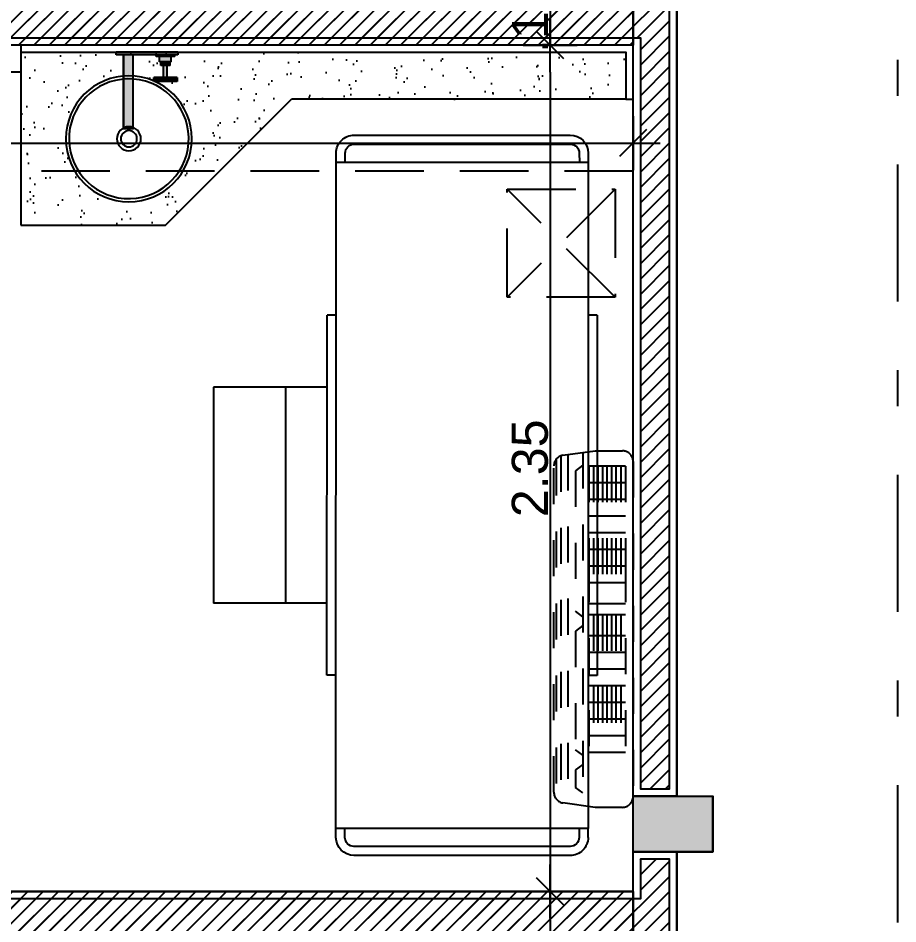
# Model space of a CAD drawing. Header units: millimetres. Extents: x 1999 to 2304, y 1614 to 1800.
# Drawn here: x 2041.603 to 2044.045, y 1632.973 to 1635.488 of the extents above; entities that cross this region are included whole.
import ezdxf

# ---------------------------------------------------------------- set-up
doc = ezdxf.new("R2010")
doc.units = ezdxf.units.MM
doc.header["$LTSCALE"] = 0.03
doc.header["$PDMODE"] = 34
for name, pattern in [('CONTINU', [0]), ('DASHDOT', [25.4, 12.7, -6.35, 0, -6.35]), ('HIDDEN', [9.524999999999999, 6.35, -3.175])]:
    doc.linetypes.add(name, pattern=pattern)
for name, color, linetype in [('Ar condicionado', 3, 'Continuous'), ('BANCADAS', 5, 'Continuous'), ('Construir Tijolos', 160, 'Continuous'), ('COTA', 250, 'Continuous'), ('Especificações', 3, 'Continuous'), ('Layout', 6, 'Continuous'), ('LOUÇAS E METAIS', 5, 'Continuous'), ('Permanecer', 84, 'Continuous'), ('PL1', 1, 'Continuous'), ('PL250', 250, 'Continuous'), ('PL5', 5, 'Continuous'), ('PL6', 6, 'Continuous'), ('Projeção', 250, 'HIDDEN')]:
    doc.layers.add(name, color=color, linetype=linetype)
doc.styles.get("Standard").update_dxf_attribs({"font": 'arial.ttf'})
doc.dimstyles.new('TICK01', dxfattribs={"dimscale": 0, "dimtxt": 2, "dimasz": 1.5, "dimexe": 0.18, "dimexo": 0.06, "dimgap": 0.09, "dimtad": 1, "dimzin": 4, "dimdsep": 46, "dimtxsty": 'Standard', "dimblk": 'TICK1', "dimcen": 0.09, "dimclrd": 256, "dimclre": 256, "dimclrt": 4, "dimaunit": 1, "dimadec": 0, "dimazin": 0, "dimtfac": 1, "dimtix": 1, "dimtmove": 2, "dimatfit": 3, "dimldrblk": 'TICK1', "dimfxl": 1, "dimtolj": 1, "dimtzin": 12, "dimarcsym": 0})
pattern_1 = [(45, (0, 0), (-0.02121320343559642, 0.02121320343559643), [])]

# ---------------------------------------------------------------- blocks, each defined once
blk = doc.blocks.new('L55_p')
at = {"layer": 'PL250'}
blk.add_lwpolyline([(0, 0.03345301067885487, 1), (0, -0.03345301067885487, 1)], format="xyb", close=True, dxfattribs=at)
at = {"layer": 'PL5'}
blk.add_lwpolyline([(-1.879334384994748e-13, 0.1749999999971191, 1), (-1.879334384994748e-13, -0.1749999999998043, 1)], format="xyb", close=True, dxfattribs=at)
blk.add_lwpolyline([(-0.0127383558278705, -0.165761264446086, 1563.580026749659), (-0.01316236934652443, -0.165728134404358)], format="xyb", dxfattribs=at)
at = {"layer": 'PL6'}
blk.add_lwpolyline([(0, 0.02250000745696923, 1), (0, -0.02250000745696923, 1)], format="xyb", close=True, dxfattribs=at)
blk = doc.blocks.new('mesa exame')
at = {"layer": 'Layout'}
for p, q in [((1835.888219127222, 677.7136401487785), (1834.888219272431, 677.7131012454778)), ((1834.888232745013, 677.6881012491081), (1834.888219272431, 677.7131012454778)), ((1835.888232599805, 677.6886401524087), (1835.888219127222, 677.7136401487785)), ((1834.463232821914, 677.6880880564111), (1834.438232363297, 677.6880804172333)), ((1836.338259926686, 677.6886609915438), (1836.313232522904, 677.6886533451056)), ((1834.463246428329, 677.6627983272986), (1834.438245835879, 677.6630804208636)), ((1836.338246454104, 677.6636609879135), (1836.313245861654, 677.6639430814786)), ((1834.388259315722, 677.6380534793288), (1834.388528767373, 677.038053551933)), ((1834.413259312092, 677.6380669519114), (1834.413528763743, 677.0380670245155)), ((1836.363331389015, 677.5060607865229), (1836.363259923056, 677.6386744641263)), ((1836.388290322159, 677.5822720109172), (1836.388259919426, 677.6386879367088)), ((1836.388529371076, 677.038688009313), (1836.388290322159, 677.5822720109172)), ((1836.363529374706, 677.0386745367305), (1836.363331389015, 677.5060607865229)), ((1834.438542232695, 677.0130805007282), (1834.463542825145, 677.0127984071631)), ((1836.313542258469, 677.0139431613431), (1836.338542850919, 677.0136610677782)), ((1834.438555705277, 676.9880805043584), (1834.463556167423, 676.9880805043583)), ((1834.888569559576, 676.9631013398632), (1834.888556086994, 676.9881013362331)), ((1835.888569414368, 676.9636402431639), (1835.888555941785, 676.9886402395338)), ((1836.338556323502, 676.9886610714084), (1836.31355586669, 676.9886495232681)), ((1834.888569559576, 676.9631013398632), (1835.888569414368, 676.9636402431639))]:
    blk.add_line(p, q, dxfattribs=at)
at = {"layer": 'Layout', "color": 5}
for p, q in [((1836.313232522904, 677.6886533451056), (1834.463232821914, 677.6880880564111)), ((1834.463232821914, 677.6880880564111), (1834.463556163895, 676.9880881435362)), ((1836.313555864884, 676.9886534322306), (1836.313232522904, 677.6886533451056)), ((1834.463556163895, 676.9880881435362), (1836.313555864884, 676.9886534322306))]:
    blk.add_line(p, q, dxfattribs=at)
at = {"layer": 'Layout'}
for centre, radius, start, end in [((1834.438259308462, 677.6380804244938), 0.05, 90.03087688618425, 180.0308768861908), ((1836.338259926686, 677.6386609915438), 0.05, 0.03087688619074739, 90.03087688618425), ((1834.438259308462, 677.6380804244938), 0.025, 90.03087688618425, 180.0308768861908), ((1836.338259926686, 677.6386609915438), 0.025, 0.03087688619074739, 90.03087688618425), ((1834.438528760112, 677.038080497098), 0.05, 180.0308768861908, 270.0308768861842), ((1834.438528760112, 677.038080497098), 0.025, 180.0308768861908, 270.0308768861842), ((1836.338529378337, 677.038661064148), 0.025, 270.0308768861842, 0.03087688619074739), ((1836.338529378337, 677.038661064148), 0.05, 270.0308768861842, 0.03087688619074739)]:
    blk.add_arc(centre, radius, start, end, dxfattribs=at)
blk = doc.blocks.new('1179C85_P')
at = {"layer": 'Especificações'}
h = blk.add_hatch(color=9, dxfattribs=at)
h.dxf.hatch_style = 1
h.paths.add_polyline_path([(-1.000154820074428e-14, 0), (-0.1368569897952057, 0), (-0.1368547259952493, -0.006534158820159064), (-3.570083274145874e-09, -0.006534158820159064)])
h = blk.add_hatch(color=9, dxfattribs=at)
h.dxf.hatch_style = 1
h.paths.add_polyline_path([(0.03395699256475382, 4.336808689942018e-19), (-1.000415028595825e-14, 4.336808689942018e-19), (-3.570083277615321e-09, -0.006534158820159064), (0.03395699256475382, -0.006534158820159064)])
h = blk.add_hatch(color=9, dxfattribs=at)
h.dxf.hatch_style = 1
h.paths.add_polyline_path([(-0.07691797499524, -0.006534158820159064), (-0.1288820339952963, -0.006534158820159064), (-0.1288821692352258, -0.01167911472020932), (-0.07691783975519684, -0.01167911472020933)])
h = blk.add_hatch(color=9, dxfattribs=at)
h.dxf.hatch_style = 1
h.paths.add_polyline_path([(-0.08669326331554698, -0.01167911472020933), (-0.1191067456749893, -0.01167911472020933), (-0.1191068338752075, -0.0264029698801096), (-0.08669317511521513, -0.02640296988010959)])
h = blk.add_hatch(color=9, dxfattribs=at)
h.dxf.hatch_style = 1
h.paths.add_polyline_path([(0.01309511124475193, -0.006534158820159064), (-0.01309523195527618, -0.006534158820159057), (-0.01309523195527618, -0.2121653352000976), (-2.564640280283692e-07, -0.2128515855902433), (0.01309511124475193, -0.2121652881601221)])
h = blk.add_hatch(color=9, dxfattribs=at)
h.dxf.hatch_style = 1
h.paths.add_polyline_path([(-0.08998602803565868, -0.02640296988010959), (-0.115814004475074, -0.02640296988010959), (-0.1158140279952704, -0.03634499442000561), (-0.08998598099526588, -0.03634499442000561)])
h = blk.add_hatch(color=9, dxfattribs=at)
h.dxf.hatch_style = 1
h.paths.add_polyline_path([(-0.09775509563519336, -0.03634499442000561), (-0.1080450044952386, -0.03634499442000561), (-0.1080450044952386, -0.07029440302403642), (-0.09775509563519337, -0.07029448891736483)])
h = blk.add_hatch(color=9, dxfattribs=at)
h.dxf.hatch_style = 1
h.paths.add_polyline_path([(-0.1088737641890047, -0.0702944915401531), (-0.1353190050299451, -0.0702944915401531), (-0.1351285934005058, -0.08120084490019543), (-0.1086836434442132, -0.08120079906446953)])
h = blk.add_hatch(color=9, dxfattribs=at)
h.dxf.hatch_style = 1
h.paths.add_polyline_path([(-0.09744088901527448, -0.0702944915401531), (-0.1083593436205241, -0.07029440040014207), (-0.1081689776400841, -0.08120079817242469), (-0.09763134597127589, -0.08120077990806807)])
h = blk.add_hatch(color=9, dxfattribs=at)
h.dxf.hatch_style = 1
h.paths.add_polyline_path([(-0.07048100375526124, -0.07029440039929266), (-0.09692644781523542, -0.0702944915401531), (-0.0971165894054789, -0.08120077901586593), (-0.07067141523060691, -0.08120073317975139)])
at = {"color": 5, "linetype": 'CONTINU'}
for p, q in [((-0.1368569897952057, 0), (0.03395700432474769, 0)), ((-0.1368569897952057, 0), (-0.1368547259952493, -0.006534158820159064)), ((-0.1368547465752954, -0.006534158820159064), (0.03395699256475382, -0.006534158820159064)), ((-0.1288821692352258, -0.01167911472020933), (-0.1288820339952963, -0.006534158820159064)), ((-0.1288821692352258, -0.01167911472020933), (-0.07691783975519684, -0.01167911472020933)), ((-0.1191068338752075, -0.02640296988010959), (-0.1191067456752535, -0.0116791588200158)), ((-0.08669317511521513, -0.02640296988010959), (-0.08669326331528282, -0.0116791588200158)), ((-0.07691783975519684, -0.01167911472020933), (-0.07691797499524, -0.006534158820159064)), ((-0.01358280155523062, -0.2121653352000976), (-0.01358280155523062, -0.006534158820159064)), ((-0.01309523195527618, -0.2121653352000976), (-0.01309523195527618, -0.006534158820159064)), ((0.01309511124475193, -0.2121653352000976), (0.01309511124475193, -0.006534158820159064)), ((0.01358280432475567, -0.2121653352000976), (0.01358280432475567, -0.006534158820159064)), ((0.03395699256475382, -0.006534158820159064), (0.03395699256475382, -2.058004611171782e-08)), ((-0.1191068338752075, -0.02640296988010959), (-0.08669317511521513, -0.02640296988010959)), ((-0.1158140279952704, -0.03634499442000561), (-0.1158140044752827, -0.02640305808017729)), ((-0.1158140279952704, -0.03634499442000561), (-0.08998598099526589, -0.03634499442000561)), ((-0.1080450044952386, -0.07029440040014379), (-0.1080450044952386, -0.03634499442000561)), ((-0.09775509563519336, -0.07029440040014379), (-0.09775509563519336, -0.03634499442000561)), ((-0.08998598099526589, -0.03634499442000561), (-0.08998602803524136, -0.02640305808017729)), ((-0.1353190052352602, -0.07029447978015924), (-0.1351285931951907, -0.08120085666018895)), ((-0.1353189817152725, -0.0702944915401531), (-0.1088737405152642, -0.0702944915401531)), ((-0.108873764035252, -0.07029450036020535), (-0.1086836430552012, -0.08120082138020734)), ((-0.1088737405152642, -0.0702944915401531), (-0.1086735500352916, -0.0702916074001223)), ((-0.1086735500352916, -0.0702916074001223), (-0.1083998095751895, -0.0702916074001223)), ((-0.1083998095751895, -0.0702916074001223), (-0.1083698186351967, -0.07029277458013894)), ((-0.1083698186351967, -0.07029277458013894), (-0.108359343415259, -0.07029440040014379)), ((-0.108359343415259, -0.07029440040014379), (-0.09744088901527448, -0.0702944915401531)), ((-0.108359343415259, -0.07029441216013765), (-0.1081689784152786, -0.08120075376018576)), ((-0.09763134515526417, -0.08120073318013965), (-0.09744088901527448, -0.0702944915401531)), ((-0.09744088901527448, -0.0702944915401531), (-0.0974304137952231, -0.07029277458013894)), ((-0.09743039027523537, -0.07029276282014507), (-0.09740040227529789, -0.0702916074001223)), ((-0.09740040227529789, -0.0702916074001223), (-0.09712663829520807, -0.0702916074001223)), ((-0.09712663829520807, -0.0702916074001223), (-0.0969264478152354, -0.0702944915401531)), ((-0.09711658937521861, -0.0812007772801735), (-0.0969264478152354, -0.0702944915401531)), ((-0.0969264478152354, -0.0702944915401531), (-0.07048125071526101, -0.07029440040014379)), ((-0.07067141579523195, -0.08120076552017963), (-0.0704810037552761, -0.07029440040014379)), ((-0.1351285931951907, -0.08120084490019508), (-0.07067163923522912, -0.08120073318013965)), ((-0.01358280155523062, -0.2121653528402021), (-0.01309523195527618, -0.2121653528402021)), ((-0.01310586299518945, -0.2125805249399946), (-0.0131060305752726, -0.2124799593000262)), ((-0.01310348453523602, -0.2126392338000187), (-0.0131019704352866, -0.2126558595000461)), ((-0.01310324933524498, -0.2123551798201788), (-0.01310171465524945, -0.2123101478400713)), ((-0.0131019704352866, -0.2126558595000461), (-0.01310013293527845, -0.2126681869201548)), ((-0.01310171465524945, -0.2123102125201513), (-0.01309523195527618, -0.2121653057999993)), ((-0.01310013293527845, -0.2126681869201548), (-0.01309764275526959, -0.2126767276201917)), ((-0.01309523195527618, -0.2121653352000976), (-1.162152329925448e-07, -0.2128515929400692)), ((-0.01309523195527618, -0.2126791149000837), (-4.495291250350419e-09, -0.2133654343801936)), ((-1.162152329925448e-07, -0.2128515782401337), (0.01309511124475193, -0.2121652881601221)), ((-4.495291250350419e-09, -0.2133654020401536), (0.01309522296480736, -0.2126791149000837)), ((0.01309511124475193, -0.2121653057999993), (0.01310252298480918, -0.2123329152000224)), ((0.01309511124475193, -0.2121653528402021), (0.01358280432475567, -0.2121653528402021)), ((0.01309522296480736, -0.2126791149000837), (0.01309801596471516, -0.2126758779600095)), ((0.01309801596471516, -0.2126758779600095), (0.01310013570480351, -0.2126681869201548)), ((0.01310013570480351, -0.2126681869201548), (0.01310197320481166, -0.2126558595000461)), ((0.01310197320481166, -0.2126558771401506), (0.01310348730476107, -0.2126392338000187)), ((0.01310252298480918, -0.2123329945800378), (0.01310390184471544, -0.2123769887400613)), ((0.01310586576471451, -0.2125805102400591), (0.01310603334479765, -0.2124799593000262))]:
    blk.add_line(p, q, dxfattribs=at)
for points in [[(-0.01309523195527618, -0.2126791149000837), (-0.01334346791520602, -0.2126001318001727), (-0.01351759529529772, -0.2124161583601563), (-0.01358280155523062, -0.2121653528402021)], [(-0.0131060305752726, -0.2124799593000262), (-0.01310542493524736, -0.2124407397000141), (-0.01310449589527707, -0.2123989005601743), (-0.01310324933524498, -0.2123552121599914)], [(-0.01310586299518945, -0.2125805249399946), (-0.01310567189523226, -0.2125890597601483), (-0.01310546021522896, -0.2125972947001173), (-0.01310521325524405, -0.2126052238800185)], [(-0.01310510153518862, -0.212608519620062), (-0.01310463995525879, -0.2126197621801111), (-0.01310410193525513, -0.2126300316001561), (-0.01310348453523602, -0.2126392338000187)], [(-4.495291250350419e-09, -0.2133654020401536), (-9.86231520982983e-06, -0.2132949919800922), (-9.86231520982983e-06, -0.2131103335200351), (-1.625528511794982e-08, -0.2128516076400047)], [(-4.495291250350419e-09, -0.2133654020401536), (9.865084734883567e-06, -0.2132949919800922), (9.865084734883567e-06, -0.2131103305800934), (7.264702617248986e-09, -0.2128515929400692)], [(0.01309522296480736, -0.2126791149000837), (0.01334347068473107, -0.2126001318001727), (0.01351758630471522, -0.2124161583601563), (0.01358280432475567, -0.2121653528402021)], [(0.01310509254471981, -0.212608519620062), (0.01310463096478998, -0.2126197357201818), (0.01310410470478018, -0.2126300080801684), (0.01310348730476107, -0.2126392338000187)], [(0.01310603334479765, -0.2124799593000262), (0.01310555118470802, -0.212447407620175), (0.01310483382474104, -0.2124128302800727), (0.01310390184471544, -0.2123770063801658)], [(0.01310586576471451, -0.2125805102400591), (0.01310567466475732, -0.2125890597601483), (0.01310546298475401, -0.2125973005800006), (0.01310521602476911, -0.2126052238800185)]]:
    blk.add_lwpolyline(points, dxfattribs=at)
blk = doc.blocks.new('TICK1')
for p, q in [((0, 1), (0, -1)), ((0.5, 0.5), (-0.5, -0.5)), ((-1, 0), (1, 0))]:
    blk.add_line(p, q)
blk = doc.blocks.new('*D230')
at = {"layer": 'COTA', "linetype": 'HIDDEN', "lineweight": -2}
for p, q in [((2039.463096753481, 1635.144230159947), (2039.463096753481, 1635.150230159949)), ((2043.31009675348, 1635.144230159954), (2043.31009675348, 1635.150230159949))]:
    blk.add_line(p, q, dxfattribs=at)
at = {"layer": 'COTA', "lineweight": -2}
blk.add_line((2039.538096753419, 1635.141230159956), (2043.235096753542, 1635.141230159956), dxfattribs=at)
at = {"layer": 'DEFPOINTS', "color": 0}
for p in [(2039.463096753481, 1635.14123015995), (2043.31009675348, 1635.141230159956), (2043.31009675348, 1635.141230159956)]:
    blk.add_point(p, dxfattribs=at)
at = {"layer": 'COTA', "lineweight": -2, "xscale": 0.07499999993790162, "yscale": 0.07499999993790162, "zscale": 0.07499999993790162, "rotation": 180}
blk.add_blockref('TICK1', (2039.463096753481, 1635.141230159956), dxfattribs=at)
at = {"layer": 'COTA', "lineweight": -2, "xscale": 0.07499999993790162, "yscale": 0.07499999993790162, "zscale": 0.07499999993790162}
blk.add_blockref('TICK1', (2043.31009675348, 1635.141230159956), dxfattribs=at)
at = {"layer": 'COTA', "color": 4, "insert": (2041.386596753481, 1635.196821565094), "char_height": 0.09999999991720215, "attachment_point": 5}
blk.add_mtext('\\A1;3.85', dxfattribs=at)
blk = doc.blocks.new('*D262')
at = {"layer": 'COTA', "linetype": 'HIDDEN', "lineweight": -2}
for p, q in [((2041.383596753483, 1632.933392267825), (2040.854100360829, 1632.933392267825)), ((2042.037096753483, 1631.263392267824), (2040.854100360829, 1631.263392267824))]:
    blk.add_line(p, q, dxfattribs=at)
at = {"layer": 'COTA', "lineweight": -2}
blk.add_line((2040.863100360822, 1632.858392267887), (2040.863100360822, 1631.338392267762), dxfattribs=at)
at = {"layer": 'DEFPOINTS', "color": 0}
for p in [(2041.38659675348, 1632.933392267825), (2040.863100360822, 1631.263392267824), (2042.04009675348, 1631.263392267824)]:
    blk.add_point(p, dxfattribs=at)
at = {"layer": 'COTA', "lineweight": -2, "xscale": 0.07499999993790162, "yscale": 0.07499999993790162, "zscale": 0.07499999993790162}
for p, rotation in [((2040.863100360822, 1632.933392267825), 90), ((2040.863100360822, 1631.263392267824), 270)]:
    blk.add_blockref('TICK1', p, dxfattribs=dict(at, rotation=rotation))
at = {"layer": 'COTA', "color": 4, "insert": (2040.807543062095, 1632.098392267825), "char_height": 0.09999999991720215, "attachment_point": 5, "rotation": 90}
blk.add_mtext('\\A1;1.67', dxfattribs=at)
blk = doc.blocks.new('*D299')
at = {"layer": 'COTA', "lineweight": -2}
for p, q in [((2043.079572894585, 1635.638392267761), (2043.079572894585, 1635.713392267698)), ((2043.079572894585, 1635.563392267823), (2043.079572894585, 1635.413392267823)), ((2043.079572894585, 1635.338392267885), (2043.079572894585, 1635.263392267947))]:
    blk.add_line(p, q, dxfattribs=at)
at = {"layer": 'COTA', "linetype": 'HIDDEN', "lineweight": -2}
for p, q in [((2043.082572894578, 1635.563392267823), (2043.088572894578, 1635.563392267823)), ((2043.08257289458, 1635.413392267823), (2043.070572894593, 1635.413392267823))]:
    blk.add_line(p, q, dxfattribs=at)
at = {"layer": 'DEFPOINTS', "color": 0}
for p in [(2043.079572894581, 1635.563392267823), (2043.079572894585, 1635.413392267823), (2043.085572894577, 1635.413392267823)]:
    blk.add_point(p, dxfattribs=at)
at = {"layer": 'COTA', "lineweight": -2, "xscale": 0.07499999993790162, "yscale": 0.07499999993790162, "zscale": 0.07499999993790162}
for p, rotation in [((2043.079572894585, 1635.563392267823), 270), ((2043.079572894585, 1635.413392267823), 90)]:
    blk.add_blockref('TICK1', p, dxfattribs=dict(at, rotation=rotation))
at = {"layer": 'COTA', "color": 4, "insert": (2043.024015595859, 1635.488392267823), "char_height": 0.09999999991720215, "attachment_point": 5, "rotation": 90}
blk.add_mtext('\\A1;.15', dxfattribs=at)
blk = doc.blocks.new('*D300')
at = {"layer": 'COTA', "linetype": 'HIDDEN', "lineweight": -2}
for p, q in [((2043.08257289458, 1635.413392267823), (2043.070572894593, 1635.413392267823)), ((2043.082572894573, 1633.063392267822), (2043.088572894578, 1633.063392267822))]:
    blk.add_line(p, q, dxfattribs=at)
at = {"layer": 'COTA', "lineweight": -2}
blk.add_line((2043.079572894585, 1635.338392267885), (2043.079572894585, 1633.13839226776), dxfattribs=at)
at = {"layer": 'DEFPOINTS', "color": 0}
for p in [(2043.085572894577, 1635.413392267823), (2043.079572894575, 1633.063392267822), (2043.079572894585, 1633.063392267822)]:
    blk.add_point(p, dxfattribs=at)
at = {"layer": 'COTA', "lineweight": -2, "xscale": 0.07499999993790162, "yscale": 0.07499999993790162, "zscale": 0.07499999993790162}
for p, rotation in [((2043.079572894585, 1635.413392267823), 90), ((2043.079572894585, 1633.063392267822), 270)]:
    blk.add_blockref('TICK1', p, dxfattribs=dict(at, rotation=rotation))
at = {"layer": 'COTA', "color": 4, "insert": (2043.023981489447, 1634.238392267823), "char_height": 0.09999999991720215, "attachment_point": 5, "rotation": 90}
blk.add_mtext('\\A1;2.35', dxfattribs=at)
blk = doc.blocks.new('*D301')
at = {"layer": 'COTA', "linetype": 'HIDDEN', "lineweight": -2}
for p, q in [((2043.082572894573, 1633.063392267822), (2043.088572894578, 1633.063392267822)), ((2042.843096753479, 1631.413392267825), (2043.088572894578, 1631.413392267825))]:
    blk.add_line(p, q, dxfattribs=at)
at = {"layer": 'COTA', "lineweight": -2}
blk.add_line((2043.079572894585, 1632.988392267884), (2043.079572894585, 1631.488392267762), dxfattribs=at)
at = {"layer": 'DEFPOINTS', "color": 0}
for p in [(2043.079572894575, 1633.063392267822), (2042.840096753481, 1631.413392267825), (2043.079572894585, 1631.413392267825)]:
    blk.add_point(p, dxfattribs=at)
at = {"layer": 'COTA', "lineweight": -2, "xscale": 0.07499999993790162, "yscale": 0.07499999993790162, "zscale": 0.07499999993790162}
for p, rotation in [((2043.079572894585, 1633.063392267822), 90), ((2043.079572894585, 1631.413392267825), 270)]:
    blk.add_blockref('TICK1', p, dxfattribs=dict(at, rotation=rotation))
at = {"layer": 'COTA', "color": 4, "insert": (2043.024015595857, 1631.928038172562), "char_height": 0.09999999991720215, "attachment_point": 5, "rotation": 90}
blk.add_mtext('\\A1;1.65', dxfattribs=at)
blk = doc.blocks.new('ar projeção.01')
at = {"layer": 'Projeção', "ltscale": 0.5}
for p, q in [((-0.4524999999996453, -0.02117064795993429), (-0.4524999999996453, -0.1229893927763896)), ((-0.4524999999996453, -0.02117064795970691), (-0.1749999999994998, -0.02117064795970691)), ((-0.4062499999995453, -0.02117064795970691), (-0.4062499999995453, -0.1229893927761623)), ((-0.3599999999996726, -0.02117064795970691), (-0.3599999999996726, -0.1229893927761623)), ((-0.3137499999995725, -0.02117064795970691), (-0.3137499999995725, -0.1229893927761623)), ((-0.2674999999996999, -0.02117064795970691), (-0.2674999999996999, -0.1229893927761623)), ((-0.2212499999995998, -0.02117064795970691), (-0.2212499999995998, -0.1229893927761623)), ((-0.1749999999994998, -0.02117064795970691), (0.3425000000004275, -0.02117064795970691)), ((-0.1749999999994998, -0.02117064795970691), (-0.1749999999994998, -0.1229893927761623)), ((-0.1287499999996271, -0.02117064795970691), (-0.1287499999996271, -0.1229893927761623)), ((-0.06999999999970896, -0.02117064795970691), (-0.06999999999970896, -0.1229893927761623)), ((-0.03999999999973625, -0.02117064795970691), (-0.03999999999973625, -0.1229893927761623)), ((0.01875000000040927, -0.02117064795970691), (0.01875000000040927, -0.1229893927761623)), ((0.06500000000028194, -0.02117064795970691), (0.06500000000028194, -0.1229893927761623)), ((0.1112500000001546, -0.02117064795970691), (0.1112500000001546, -0.1229893927761623)), ((0.1575000000002547, -0.02117064795970691), (0.1575000000002547, -0.1229893927761623)), ((0.2037500000003547, -0.02117064795970691), (0.2037500000003547, -0.1229893927761623)), ((0.2500000000004547, -0.02117064795970691), (0.2500000000004547, -0.1229893927761623)), ((0.2962500000003274, -0.02117064795970691), (0.2962500000003274, -0.1229893927761623)), ((0.3425000000004275, -0.02117064795970691), (0.3425000000004275, -0.1229893927761623)), ((-0.4524999999996453, -0.03443503545327076), (-0.06999999999970896, -0.03443503545327076)), ((-0.4524999999996453, -0.04838066571664967), (-0.06999999999970896, -0.04838066571664967)), ((-0.03999999999973625, -0.03443503545327076), (0.3425000000004275, -0.03443503545327076)), ((-0.03999999999973625, -0.04838066571664967), (0.3425000000004275, -0.04838066571664967)), ((-0.4524999999996453, -0.06048939277616228), (-0.06999999999970896, -0.06048939277616228)), ((-0.4524999999996453, -0.07298939277620775), (-0.06999999999970896, -0.07298939277620775)), ((-0.03999999999973625, -0.06048939277616228), (0.3425000000004275, -0.06048939277616228)), ((-0.03999999999973625, -0.07298939277620775), (0.3425000000004275, -0.07298939277620775)), ((-0.4524999999996453, -0.08548939277602585), (-0.06999999999970896, -0.08548939277602585)), ((-0.4524999999996453, -0.09798939277607133), (-0.06999999999970896, -0.09798939277607133)), ((-0.03999999999973625, -0.08548939277602585), (0.3425000000004275, -0.08548939277602585)), ((-0.03999999999973625, -0.09798939277607133), (0.3425000000004275, -0.09798939277607133)), ((-0.4524999999996453, -0.1104893927761168), (-0.06999999999970896, -0.1104893927761168)), ((-0.4524999999996453, -0.1229893927761623), (-0.1749999999994998, -0.1229893927761623)), ((-0.1749999999994998, -0.1229893927761623), (0.3425000000004275, -0.1229893927761623)), ((-0.03999999999973625, -0.1104893927761168), (0.3425000000004275, -0.1104893927761168)), ((-0.4901968036010658, -0.1399999999998727), (0.4901968036015205, -0.1399999999998727)), ((-0.4549999999996999, -0.1399999999998727), (-0.4395489856651693, -0.1601691193093302)), ((-0.0340763122314911, -0.1399999999998727), (-0.04952732656602166, -0.1601691193093302)), ((-0.009570664619332092, -0.1399999999998727), (0.005880349715198463, -0.1601691193093302)), ((0.3504497310882471, -0.1399999999998727), (0.3349987167537165, -0.1601691193093302)), ((0.3755658043489802, -0.1399999999998727), (0.3910168186835108, -0.1601691193093302)), ((0.4550000000001546, -0.1399999999998727), (0.4395489856656241, -0.1601691193093302)), ((-0.4395489856651693, -0.1601691193093302), (-0.04952732656602166, -0.1601691193093302)), ((0.005880349715198463, -0.1601691193093302), (0.3349987167537165, -0.1601691193093302)), ((0.3910168186835108, -0.1601691193093302), (0.4395489856656241, -0.1601691193093302)), ((-0.4845469017607229, -0.1811697852840553), (0.4845469017611777, -0.1811697852840553)), ((-0.4810134665333408, -0.2009313792561898), (0.4810134665337955, -0.2009313792561898)), ((-0.4709341946606855, -0.2141056637021848), (0.4709341946611403, -0.2141056637024121))]:
    blk.add_line(p, q, dxfattribs=at)
blk.add_lwpolyline([(-0.4530759478973323, -0.2200000000000273, -0.363970234266448), (-0.4826201804878565, -0.1952094453301925), (-0.4950000000001182, -0.1050000000002456), (-0.4950000000001182, -0.03000000000020009, -0.4142135623747817), (-0.4650000000001455, 0), (0.4649999999999181, 0, -0.414213562372562), (0.4949999999998909, -0.02999999999997272), (0.4949999999998909, -0.1050000000000182), (0.4826201804876291, -0.1952094453299651, -0.3639702342661028), (0.4530759478973323, -0.2200000000000273)], format="xyb", close=True, dxfattribs=at)

msp = doc.modelspace()

# ---------------------------------------------------------------- hatches: boundary and pattern name
at = {"layer": 'BANCADAS'}
h = msp.add_hatch(dxfattribs=at)
h.set_pattern_fill('AR-SAND', color=251, scale=0.002, angle=270)
h.set_pattern_definition([(307.5, (-25, -2.273736754432321e-13), (0.09788264746586847, 0.003200062591968074), [0, -0.077216, 0, -0.08636, 0, -0.08255]), (277.5, (-25, -2.273736754432321e-13), (0.1433650201136708, -0.08990465662760055), [0, -0.04165600000000001, 0, -0.069596, 0, -0.02667]), (237.5, (-25, 0.06248399999977262), (0.0002874369357091234, -0.1581984740482916), [0, -0.0254, 0, -0.09144, 0, -0.11938]), (227.5, (-25, 0.06248399999977262), (0.04458586465144324, -0.1527112904944594), [0, -0.01269999999999999, 0, -0.05994399999999996, 0, -0.06857999999999992])])
h.paths.add_polyline_path([(2043.290096753471, 1635.393392267822), (2041.61009675347, 1635.393392267822), (2041.61009675347, 1634.913392267823), (2042.011520320573, 1634.913392267823), (2042.361201039862, 1635.263072987112), (2043.29009675347, 1635.263072987113)])
h.paths.add_polyline_path([(2042.085096753477, 1635.153392267833, -1), (2041.73509675348, 1635.153392267833, -1)], flags=16)
h.paths.add_polyline_path([(2041.943549764159, 1635.153392267833, -1), (2041.876643742801, 1635.153392267833, -1)], flags=0)
h.paths.add_polyline_path([(2041.932596760937, 1635.153392267833, -1), (2041.887596746023, 1635.153392267833, -1)], flags=0)
at = {"layer": 'Construir Tijolos'}
h = msp.add_hatch(dxfattribs=at)
h.set_pattern_fill('_USER', color=256, scale=0.03, angle=45, pattern_type=0)
h.set_pattern_definition(pattern_1)
h.paths.add_polyline_path([(2036.306096753474, 1638.743392267825), (2036.483096753479, 1638.743392267826), (2036.483096753479, 1641.843392267825), (2036.95809675343, 1641.843392267825), (2036.95809675343, 1641.973392267826), (2036.306096753466, 1641.973392267826)])
h.paths.add_polyline_path([(2036.483096753474, 1637.863392267829), (2038.003096753472, 1637.863392267824), (2038.00309675348, 1637.711396075168), (2038.13309675348, 1637.711396075168), (2038.13309675348, 1637.863392267825), (2038.283096753475, 1637.863392267825), (2038.283096753475, 1637.993392267826), (2036.483096753477, 1637.993392267823)])
h.paths.add_polyline_path([(2036.483096753479, 1638.133392267825), (2036.483096753476, 1638.243392267826), (2036.306096753475, 1638.243392267825), (2036.306096753476, 1637.922392267825), (2036.331096753479, 1637.922392267824), (2036.331096753479, 1638.133392267825)])
h.paths.add_polyline_path([(2043.208096753479, 1639.243392267826), (2041.708096753479, 1639.243392267826), (2041.708096753479, 1639.393392267827), (2041.558096753479, 1639.393392267825), (2041.558096753479, 1637.993392267826), (2039.183096753476, 1637.993392267826), (2039.183096753476, 1637.863392267825), (2039.333096753481, 1637.863392267825), (2039.333096753481, 1637.793392267821), (2039.483096753484, 1637.793392267822), (2039.483096753484, 1637.843392267825), (2041.758096753478, 1637.843392267812), (2041.758096753478, 1637.993392267826), (2041.708096753479, 1637.993392267826), (2041.708096753479, 1639.093392267825), (2043.208096753479, 1639.093392267825)])
h.paths.add_polyline_path([(2043.310096753481, 1637.843392267825), (2042.358096753479, 1637.843392267831), (2042.358096753481, 1637.993392267814), (2043.208096753479, 1637.993392267814), (2043.208096753479, 1638.853392267826), (2043.310096753481, 1638.853392267826)])
h.paths.add_polyline_path([(2039.463096753479, 1634.013392267823), (2039.333096753479, 1634.013392267823), (2039.333096753481, 1636.993392267821), (2039.483096753483, 1636.993392267821), (2039.483096753482, 1635.563392267824), (2043.31009675348, 1635.563392267823), (2043.31009675348, 1635.413392267822), (2039.463096753482, 1635.413392267832)])
h.paths.add_polyline_path([(2038.003096753481, 1636.711396075168), (2038.13309675348, 1636.711396075168), (2038.13309675348, 1635.659399882511), (2038.003096753481, 1635.659399882511)])
h.paths.add_polyline_path([(2037.933096753481, 1633.259399882516), (2038.13309675348, 1633.259399882516), (2038.133096753485, 1634.759399882511), (2038.003096753481, 1634.759399882512), (2038.003096753481, 1634.659399882512), (2036.483096753479, 1634.659399882517), (2036.483096753479, 1634.778392267826), (2036.306096753479, 1634.778392267826), (2036.30609675348, 1634.178392267826), (2036.483096753479, 1634.178392267826), (2036.48309675348, 1634.509399882517), (2037.98309675348, 1634.509399882512), (2037.983096753481, 1633.409399882516), (2037.933096753484, 1633.409399882516)])
h.paths.add_polyline_path([(2036.306096357027, 1633.159396116797), (2036.483096357021, 1633.159396116797), (2036.483096357021, 1633.259399882516), (2037.233096753481, 1633.259399882518), (2037.233096753481, 1633.409399882511), (2036.306096632606, 1633.409400100509)])
h.paths.add_polyline_path([(2036.483096753481, 1632.109392267827), (2037.98309675348, 1632.109392267827), (2037.98309675348, 1631.659392267818), (2038.13309675348, 1631.659392267818), (2038.13309675348, 1632.259392267827), (2036.483096616508, 1632.259392267827), (2036.483096265706, 1632.359396116795), (2036.306096357026, 1632.359396116796), (2036.306096753481, 1631.809392267827), (2036.483096753479, 1631.809392267827)])
h.paths.add_polyline_path([(2036.30609675348, 1630.271392267825), (2036.306096753474, 1630.957392267825), (2036.48309675348, 1630.957392267825), (2036.483096753481, 1631.009392267827), (2037.98309675348, 1631.009392267827), (2037.98309675348, 1631.059392267811), (2038.13309675348, 1631.059392267827), (2038.133096753481, 1630.759392267827), (2037.983096753481, 1630.759392267827), (2037.983096753481, 1630.859392267827), (2036.48309675348, 1630.859392267818), (2036.483096753485, 1630.271392267827)])
h.paths.add_polyline_path([(2039.333096753476, 1631.983392267824), (2039.463096753484, 1631.983392267824), (2039.463096753484, 1630.43689226783), (2039.333096753476, 1630.43689226783)])
h.paths.add_polyline_path([(2043.310096753481, 1633.063392267822), (2043.310096753481, 1632.310392267825), (2043.29009675348, 1632.310392267825), (2043.290096753479, 1632.913392267825), (2042.190096753479, 1632.913392267825), (2042.190096753479, 1631.413392267825), (2042.24009675348, 1631.41339226782), (2042.24009675348, 1631.263392267824), (2042.04009675348, 1631.263392267824), (2042.040096753479, 1632.933392267824), (2039.463096753479, 1632.933392267825), (2039.463096753479, 1632.883392267824), (2039.333096753479, 1632.883392267824), (2039.333096753479, 1633.113392267823), (2039.463096753478, 1633.113392267823), (2039.463096753479, 1633.063392267825)])
h.paths.add_polyline_path([(2043.310096753481, 1631.263392267825), (2042.84009675348, 1631.263392267825), (2042.840096753481, 1631.413392267825), (2043.290096753478, 1631.413392267825), (2043.290096753468, 1632.310392267825), (2043.31009675348, 1632.310392267825)], flags=17)
h.paths.add_polyline_path([(2043.310096753481, 1629.009392267826), (2039.333096753479, 1629.009392267822), (2039.333096753479, 1629.436892267831), (2039.463096753484, 1629.43689226783), (2039.463096753485, 1629.139392267828), (2043.31009675348, 1629.139392267828)])
h.paths.add_polyline_path([(2036.48309675348, 1629.009392267826), (2038.13309675348, 1629.009392267826), (2038.13309675348, 1629.959392267827), (2037.98309675348, 1629.959392267827), (2037.98309675348, 1629.159392267827), (2036.483096753481, 1629.159392267827)])
h.paths.add_polyline_path([(2036.306096753481, 1626.732392267825), (2036.483096753481, 1626.732392267825), (2036.483096753481, 1627.719392267825), (2036.306096753481, 1627.719392267825)])
h.paths.add_polyline_path([(2036.172596753481, 1625.481392267826), (2036.172596753481, 1625.381392267826), (2038.433096753482, 1625.381392267826), (2038.433096753482, 1625.809392267824), (2037.206096753481, 1625.809392267825), (2037.206096753481, 1625.481392267825)])
h.paths.add_polyline_path([(2042.289096753481, 1625.481392267825), (2040.933096753482, 1625.481392267825), (2040.933096753482, 1625.809392267826), (2043.310096753481, 1625.809392267826), (2043.310096753481, 1625.781392267825), (2042.289096753481, 1625.781392267825)])
h.paths.add_polyline_path([(2042.888096753479, 1641.973392267824), (2042.888096753478, 1643.093392267826), (2043.208096753479, 1643.093392267826), (2043.208096753479, 1641.973392267824)])
h.paths.add_polyline_path([(2042.33660154141, 1641.823392267825), (2042.33660154141, 1641.973392267826), (2042.758096753479, 1641.973392267824), (2042.758096753478, 1643.223392267826), (2043.358096753479, 1643.223392267826), (2043.358096753478, 1641.856392267827), (2043.443096753473, 1641.856392267813), (2043.443096753473, 1641.726392267827), (2043.208096753479, 1641.726392267827), (2043.208096753479, 1641.823392267826)])
at = {"layer": 'PL1'}
h = msp.add_hatch(dxfattribs=at)
h.set_pattern_fill('_USER', color=251, scale=0.03, angle=45, pattern_type=0)
h.set_pattern_definition(pattern_1)
h.paths.add_polyline_path([(2043.411096753479, 1637.109392267826), (2043.33009675348, 1637.109392267826), (2043.33009675348, 1635.543392267823), (2039.463096753482, 1635.543392267824), (2039.463096753484, 1636.973392267821), (2039.353096753481, 1636.973392267821), (2039.353096753479, 1634.033392267823), (2039.443096753478, 1634.033392267823), (2039.443096753482, 1635.433392267824), (2043.33009675348, 1635.433392267822), (2043.330096753481, 1633.348392267826), (2043.411096753479, 1633.348392267826)])
h = msp.add_hatch(color=9, dxfattribs=at)
h.dxf.hatch_style = 1
h.paths.add_polyline_path([(2043.53109675348, 1633.328392267826), (2043.310096753481, 1633.328392267826), (2043.310096753481, 1633.173392267826), (2043.53109675348, 1633.173392267826)])
h = msp.add_hatch(dxfattribs=at)
h.set_pattern_fill('_USER', color=251, scale=0.03, angle=45, pattern_type=0)
h.set_pattern_definition(pattern_1)
h.paths.add_polyline_path([(2039.353096753478, 1630.456892267831), (2039.443096753478, 1630.45689226783), (2039.44309675347, 1631.963392267824), (2039.353096753476, 1631.963392267824)])
h.paths.add_polyline_path([(2044.045096753481, 1632.034392267826), (2044.045096753481, 1632.144392267827), (2043.41109675348, 1632.144392267826), (2043.411096753479, 1633.153392267826), (2043.330096753481, 1633.153392267826), (2043.330096753481, 1633.043392267822), (2039.443096753479, 1633.043392267825), (2039.443096753479, 1633.093392267823), (2039.353096753479, 1633.093392267823), (2039.353096753479, 1632.903392267824), (2039.443096753479, 1632.903392267824), (2039.443096753479, 1632.953392267823), (2042.060096753479, 1632.953392267824), (2042.06009675348, 1631.283392267824), (2042.22009675348, 1631.283392267824), (2042.22009675348, 1631.393392267825), (2042.17009675348, 1631.393392267825), (2042.170096753479, 1632.933392267825), (2043.310096753479, 1632.933392267825), (2043.31009675348, 1631.393392267825), (2042.86009675348, 1631.393392267825), (2042.86009675348, 1631.283392267824), (2043.330096753481, 1631.283392267825), (2043.330096753481, 1629.119392267825), (2039.443096753485, 1629.119392267828), (2039.443096753484, 1629.41689226783), (2039.353096753479, 1629.41689226783), (2039.353096753479, 1629.029392267826), (2043.330096753481, 1629.029392267826), (2043.330096753481, 1625.789392267826), (2040.953096753482, 1625.789392267826), (2040.953096753482, 1625.501392267826), (2043.490096753481, 1625.501392267826), (2043.490096753481, 1625.761392267826), (2043.440096753481, 1625.761392267826), (2043.440096753481, 1630.723392267826), (2044.04509675348, 1630.723392267826), (2044.04509675348, 1630.833392267826), (2043.590096753481, 1630.833392267826), (2043.590096753481, 1630.983392267827), (2043.440096753481, 1630.983392267827), (2043.440096753481, 1632.034392267826)])

# ---------------------------------------------------------------- linework, layer by layer
at = {"color": 5, "linetype": 'DASHDOT'}
msp.add_line((2044.045096753481, 1626.081392267826), (2044.045096753481, 1640.326392267827), dxfattribs=at)
at = {"layer": 'BANCADAS', "color": 6}
for p, q in [((2041.61009675347, 1635.393392267822), (2041.61009675347, 1634.913392267823)), ((2042.011520320573, 1634.913392267823), (2042.361201039862, 1635.263072987112)), ((2043.29009675347, 1635.263072987113), (2042.361201039862, 1635.263072987112)), ((2041.61009675347, 1634.913392267823), (2042.011520320573, 1634.913392267823))]:
    msp.add_line(p, q, dxfattribs=at)
at = {"layer": 'BANCADAS'}
msp.add_lwpolyline([(2041.61009675347, 1635.413392267822), (2041.61009675347, 1635.393392267822), (2043.290096753471, 1635.393392267822), (2043.29009675347, 1635.263072987113), (2043.31009675347, 1635.263072987113)], dxfattribs=at)
at = {"layer": 'Construir Tijolos'}
for points in [[(2039.463096753479, 1634.013392267823), (2039.333096753479, 1634.013392267823), (2039.333096753481, 1636.993392267821), (2039.483096753483, 1636.993392267821), (2039.483096753482, 1635.563392267824), (2043.31009675348, 1635.563392267823), (2043.31009675348, 1635.413392267822), (2039.463096753482, 1635.413392267832), (2039.463096753478, 1634.013392267823)], [(2043.310096753481, 1633.063392267822), (2043.310096753481, 1632.310392267825), (2043.29009675348, 1632.310392267825), (2043.290096753479, 1632.913392267825), (2042.190096753479, 1632.913392267825), (2042.190096753479, 1631.413392267825), (2042.24009675348, 1631.41339226782), (2042.24009675348, 1631.263392267824), (2042.04009675348, 1631.263392267824), (2042.040096753479, 1632.933392267824), (2039.463096753479, 1632.933392267825), (2039.463096753479, 1632.883392267824), (2039.333096753479, 1632.883392267824), (2039.333096753479, 1633.113392267823), (2039.463096753478, 1633.113392267823), (2039.463096753479, 1633.063392267825), (2043.310096753481, 1633.063392267822)]]:
    msp.add_lwpolyline(points, dxfattribs=at)
at = {"layer": 'Layout', "color": 4}
for p, q in [((2041.61009675347, 1635.413392267823), (2041.61009675347, 1635.338392267824)), ((2041.61009675347, 1635.338392267824), (2039.561096753477, 1635.338392267824))]:
    msp.add_line(p, q, dxfattribs=at)
at = {"layer": 'Layout', "linetype": 'HIDDEN'}
msp.add_line((2043.31009675348, 1635.063392267806), (2041.61009675347, 1635.063392267803), dxfattribs=at)
at = {"layer": 'Layout', "color": 250}
for p, q in [((2042.145239290228, 1634.463752736644), (2042.145239290214, 1633.863752736642)), ((2042.460528064706, 1634.463752736633), (2042.145239290214, 1634.463752736642)), ((2042.345239290215, 1634.463752736635), (2042.3452392902, 1633.863752736637)), ((2042.460528064705, 1633.863752736651), (2042.145239290214, 1633.863752736642))]:
    msp.add_line(p, q, dxfattribs=at)
at = {"layer": 'Permanecer'}
for points in [[(2043.431096753479, 1633.328392267826), (2043.31009675348, 1633.328392267826), (2043.31009675348, 1637.129392267826), (2043.431096753479, 1637.129392267826)], [(2043.310096753481, 1633.328392267826), (2043.53109675348, 1633.328392267826), (2043.53109675348, 1633.173392267826), (2043.310096753481, 1633.173392267826)]]:
    msp.add_lwpolyline(points, close=True, dxfattribs=at)
msp.add_lwpolyline([(2044.045096753481, 1630.703392267826), (2043.460096753481, 1630.703392267826), (2043.460096753481, 1625.781392267826), (2043.510096753481, 1625.781392267826), (2043.510096753481, 1625.481392267826), (2042.289096753481, 1625.481392267825), (2042.289096753481, 1625.781392267825), (2043.310096753481, 1625.781392267825), (2043.310096753481, 1633.173392267826), (2043.43109675348, 1633.173392267826), (2043.43109675348, 1632.164392267826), (2044.045096753481, 1632.164392267823)], dxfattribs=at)
at = {"layer": 'PL1'}
for p, q in [((2043.431096753479, 1633.328392267826), (2043.431096753479, 1637.129392267826)), ((2043.31009675348, 1635.413392267822), (2039.463096753482, 1635.413392267824)), ((2043.310096753481, 1633.063392267822), (2043.31009675348, 1635.413392267822)), ((2043.310096753481, 1633.328392267826), (2043.53109675348, 1633.328392267826)), ((2043.53109675348, 1633.173392267826), (2043.53109675348, 1633.328392267826)), ((2043.310096753481, 1633.173392267826), (2043.53109675348, 1633.173392267826)), ((2043.43109675348, 1632.164392267826), (2043.431096753479, 1633.173392267826)), ((2043.310096753481, 1633.063392267822), (2039.463096753479, 1633.063392267825))]:
    msp.add_line(p, q, dxfattribs=at)
at = {"layer": 'PL1', "color": 6}
msp.add_lwpolyline([(2039.463096753484, 1636.973392267821), (2039.353096753481, 1636.973392267821), (2039.353096753479, 1634.033392267823), (2039.443096753478, 1634.033392267823), (2039.443096753482, 1635.433392267824), (2043.33009675348, 1635.433392267822), (2043.330096753481, 1633.348392267826), (2043.411096753479, 1633.348392267826), (2043.411096753479, 1637.109392267826), (2043.33009675348, 1637.109392267826), (2043.33009675348, 1635.543392267823), (2039.463096753482, 1635.543392267824)], close=True, dxfattribs=at)
msp.add_lwpolyline([(2043.41109675348, 1632.144392267826), (2043.411096753479, 1633.153392267826), (2043.330096753481, 1633.153392267826), (2043.330096753481, 1633.043392267822), (2039.443096753479, 1633.043392267825), (2039.443096753479, 1633.093392267823), (2039.353096753479, 1633.093392267823), (2039.353096753479, 1632.903392267824)], dxfattribs=at)
at = {"layer": 'Projeção', "linetype": 'HIDDEN'}
for p, q in [((2043.260096753481, 1634.713392267822), (2042.960096753481, 1635.013392267822)), ((2043.260096753481, 1635.013392267822), (2042.960096753481, 1634.713392267822))]:
    msp.add_line(p, q, dxfattribs=at)
msp.add_lwpolyline([(2042.960096753481, 1634.713392267822), (2042.960096753481, 1635.013392267822), (2043.260096753481, 1635.013392267822), (2043.260096753481, 1634.713392267822)], close=True, dxfattribs=at)

# ---------------------------------------------------------------- block references
at = {"layer": 'Ar condicionado', "rotation": 270}
msp.add_blockref('ar projeção.01', (2043.310096753481, 1633.791898933604), dxfattribs=at)
at = {"layer": 'Layout', "xscale": -1, "rotation": 90}
msp.add_blockref('mesa exame', (2720.173736996645, 3469.551802114439), dxfattribs=at)
at = {"layer": 'LOUÇAS E METAIS', "xscale": -1}
msp.add_blockref('1179C85_P', (2041.908817078506, 1635.393392267823), dxfattribs=at)
at = {"layer": 'LOUÇAS E METAIS', "rotation": 270}
msp.add_blockref('L55_p', (2041.91009675348, 1635.153392267833), dxfattribs=at)

# ---------------------------------------------------------------- dimensions: what is measured, and where the dimension line sits
at = {"layer": 'COTA'}
for base, p1, p2, picture, middle in [((2043.079572894585, 1635.413392267823), (2043.079572894581, 1635.563392267823), (2043.085572894577, 1635.413392267823), '*D299', (2043.024015595859, 1635.488392267823)), ((2043.079572894585, 1633.063392267822), (2043.085572894577, 1635.413392267823), (2043.079572894575, 1633.063392267822), '*D300', (2043.023981489447, 1634.238392267823)), ((2040.863100360822, 1631.263392267824), (2041.38659675348, 1632.933392267825), (2042.04009675348, 1631.263392267824), '*D262', (2040.807543062095, 1632.098392267825))]:
    dim = msp.add_linear_dim(base=base, p1=p1, p2=p2, angle=90, dimstyle='TICK01', override={"dimscale": 0.04999999995860108}, dxfattribs=at)
    dim.commit()
    dim.dimension.update_dxf_attribs({"geometry": picture, "text_midpoint": middle})
dim = msp.add_linear_dim(base=(2043.31009675348, 1635.141230159956), p1=(2039.463096753481, 1635.14123015995), p2=(2043.31009675348, 1635.141230159956), dimstyle='TICK01', override={"dimscale": 0.04999999995860108}, dxfattribs=at)
dim.commit()
dim.dimension.update_dxf_attribs({"geometry": '*D230', "text_midpoint": (2041.386596753481, 1635.196821565094)})
dim = msp.add_linear_dim(base=(2043.079572894585, 1631.413392267825), p1=(2043.079572894575, 1633.063392267822), p2=(2042.840096753481, 1631.413392267825), angle=90, dimstyle='TICK01', override={"dimscale": 0.04999999995860108}, dxfattribs=at)
dim.commit()
dim.dimension.update_dxf_attribs({"geometry": '*D301', "text_midpoint": (2043.024015595857, 1631.928038172562), "dimtype": 160})

doc.saveas('drawing.dxf')
